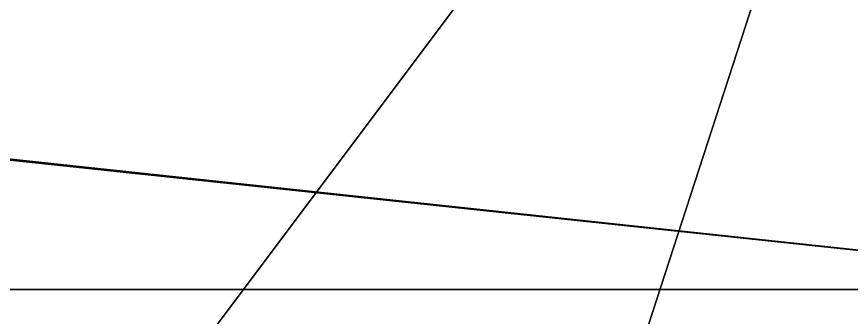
# Model space of a CAD drawing. Extents: x -48.5 to 48.5, y -27 to 68.5.
# Drawn here: x 8.471 to 13.323, y 57.419 to 59.165 of the extents above; entities that cross this region are included whole.
import ezdxf

# ---------------------------------------------------------------- set-up
doc = ezdxf.new("R2010")
doc.units = 0
doc.header["$MEASUREMENT"] = 0
doc.layers.add('STL2DXF', color=7, linetype='Continuous')

msp = doc.modelspace()

# ---------------------------------------------------------------- linework, layer by layer
at = {"layer": 'STL2DXF'}
for points in [[(3.6585, 54.8083), (9.46, 64.5057, 75), (4.756, 65.2507, 75)], [(9.46, 64.5057, 75), (3.6585, 54.8083), (7.2769, 54.2352)], [(7.2769, 54.2352), (14.0603, 63.2731, 75), (9.46, 64.5057, 75)], [(14.0603, 63.2731, 75), (7.2769, 54.2352), (10.8156, 53.287)], [(10.8156, 53.287), (18.5065, 61.5663, 75), (14.0603, 63.2731, 75)], [(18.5065, 61.5663, 75), (10.8156, 53.287), (14.2358, 51.9741)], [(13.5249, 60.9738, 21.0613), (15.4991, 57.58, -3), (13.2349, 60.7623, 19.5502)], [(13.2349, 60.7623, 19.5502), (15.4991, 57.58, -3), (13.1781, 60.7483, 19.4503)], [(12.9448, 60.7072, 19.1568), (15.4991, 57.58, -3), (12.7241, 60.6967, 19.0818)], [(13.0205, 60.7159, 19.2192), (15.4991, 57.58, -3), (12.9448, 60.7072, 19.1568)], [(13.1781, 60.7483, 19.4503), (15.4991, 57.58, -3), (13.0205, 60.7159, 19.2192)], [(-15.4991, 57.58, -3), (-13.6693, 60.6836, 18.9882), (15.4991, 57.58, -3)], [(15.4991, 57.58, -3), (-13.6693, 60.6836, 18.9882), (-13.5684, 60.6775, 18.9445)], [(15.4991, 57.58, -3), (-13.5684, 60.6775, 18.9445), (-13.3099, 60.6711, 18.8992)], [(12.5728, 60.6958, 19.0756), (15.4991, 57.58, -3), (-13.3099, 60.6711, 18.8992)], [(12.7241, 60.6967, 19.0818), (15.4991, 57.58, -3), (12.5728, 60.6958, 19.0756)], [(-21.9427, -16.0849, -3), (-15.4991, 57.58, -3), (20.5725, -16.0849, -3)], [(20.5725, -16.0849, -3), (-15.4991, 57.58, -3), (15.4991, 57.58, -3)]]:
    msp.add_3dface(points, dxfattribs=at)

doc.saveas('drawing.dxf')
